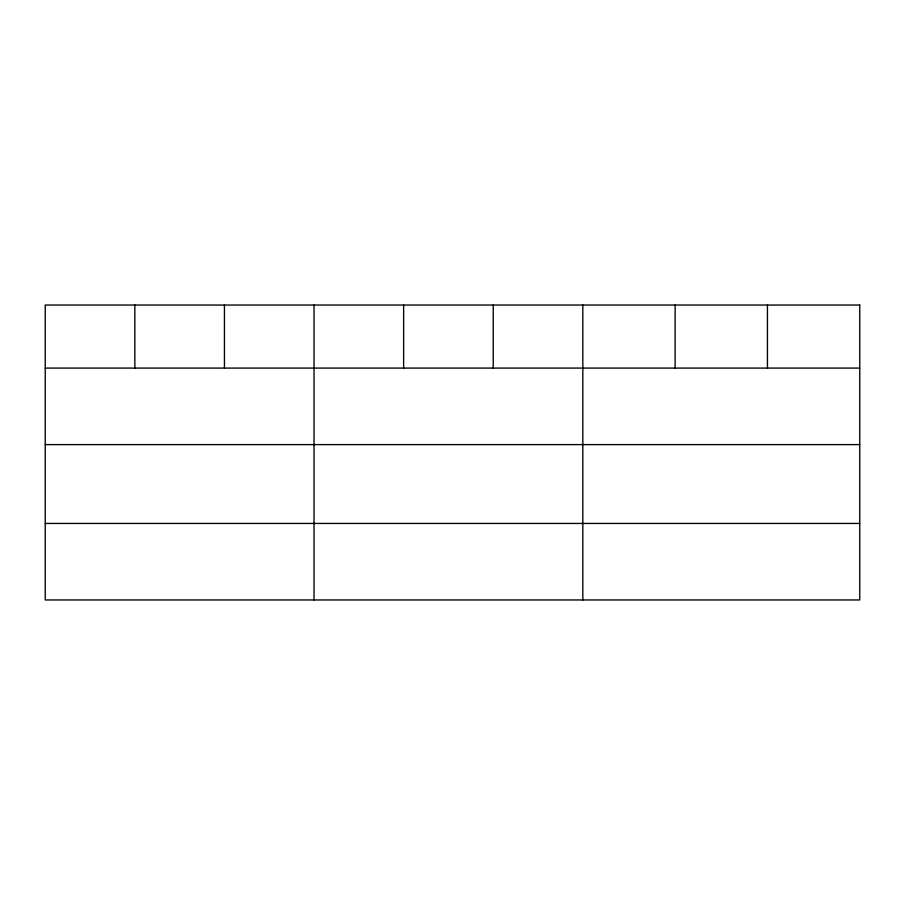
<?xml version="1.0" encoding="UTF-8"?>
<svg xmlns="http://www.w3.org/2000/svg" width="905" height="905" viewBox="0 0 905 905"><rect width="100%" height="100%" fill="white"/><g stroke="black" fill="none" stroke-linecap="round" stroke-linejoin="round"><path stroke-width="1.36" d="M45.25 368.086L859.75 368.086M45.25 444.604L859.75 444.604M45.25 523.441L859.75 523.441M767.44 305.042L767.44 368.086M675.13 305.042L675.13 368.086M582.82 305.042L582.82 599.958M493.225 305.042L493.225 368.086M403.63 305.042L403.63 368.086M314.035 305.042L314.035 599.958M224.44 305.042L224.44 368.086M134.845 305.042L134.845 368.086M859.75 305.042L45.25 305.042L45.25 599.958L859.75 599.958L859.75 305.042"/></g></svg>
